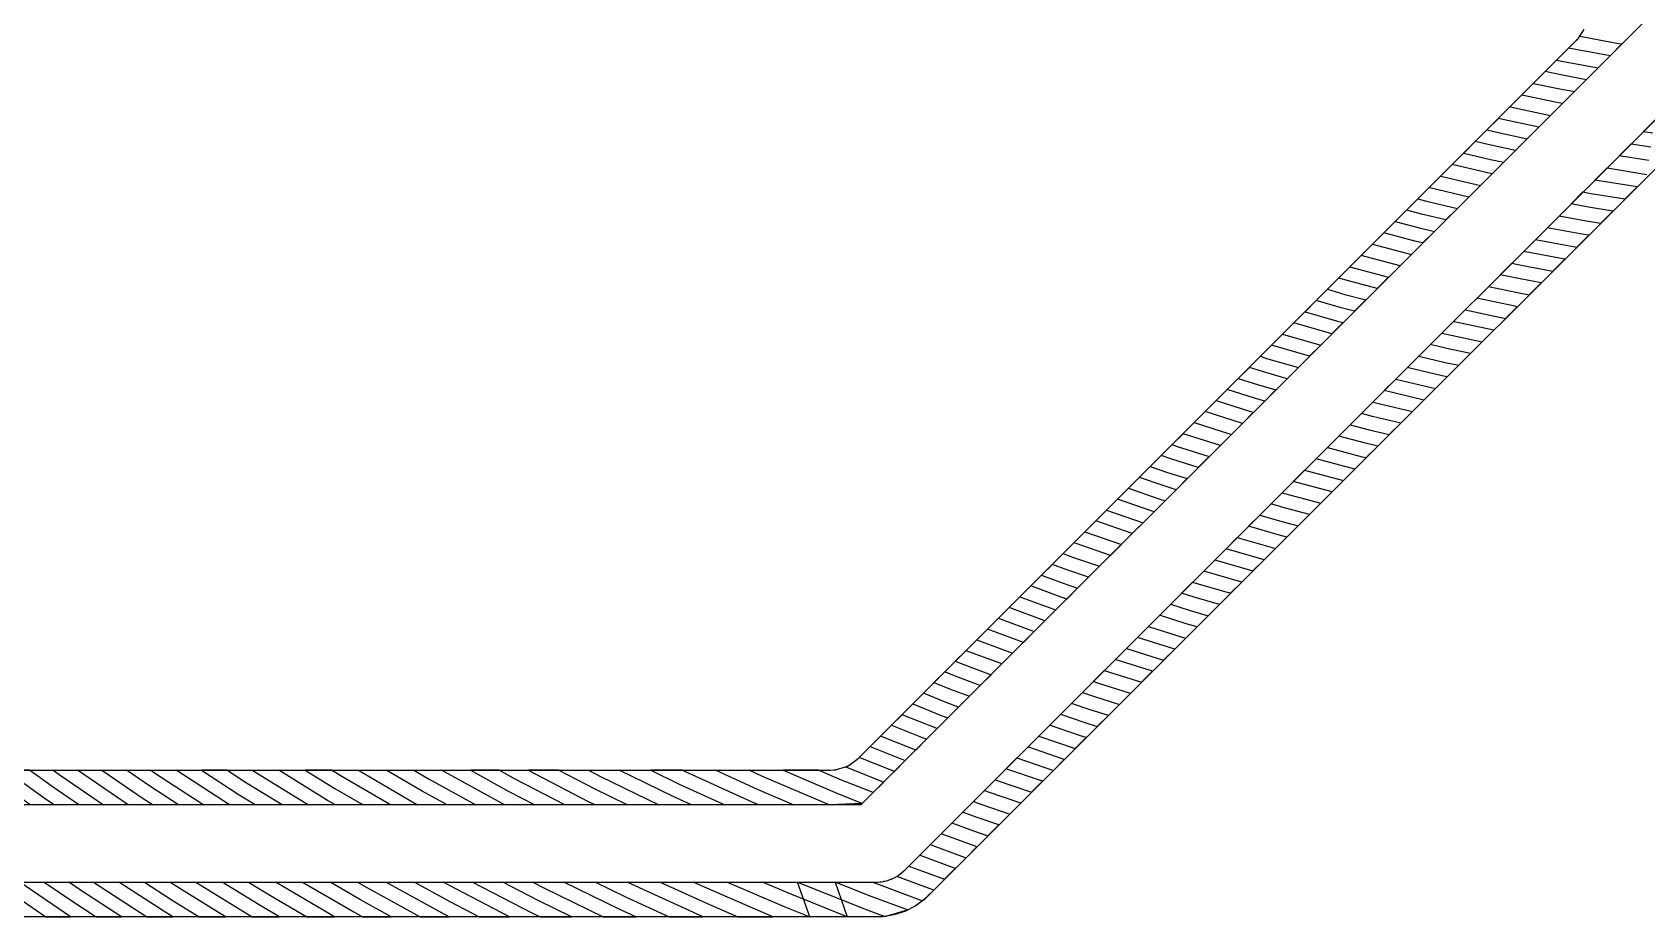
# Model space of a CAD drawing. Header units: metres. Extents: x 100 to 171, y -146 to -25.
# Drawn here: x 138.77 to 159.72, y -109.22 to -97.74 of the extents above; entities that cross this region are included whole.
import ezdxf

# ---------------------------------------------------------------- set-up
doc = ezdxf.new("R2010")
doc.units = ezdxf.units.M

msp = doc.modelspace()

# ---------------------------------------------------------------- linework, layer by layer
for points in [[(164, -93.293), (149.523, -107.77), (123.369, -107.77)], [(123.47, -108.77), (149.73, -108.77), (149.734, -108.77), (149.737, -108.77), (149.772, -108.768), (149.775, -108.768), (149.779, -108.768), (149.783, -108.767), (149.786, -108.767), (149.82, -108.762), (149.824, -108.761), (149.828, -108.761), (149.831, -108.76), (149.835, -108.759), (149.868, -108.751), (149.872, -108.75), (149.875, -108.749), (149.879, -108.748), (149.882, -108.746), (149.915, -108.735), (149.918, -108.733), (149.921, -108.732), (149.925, -108.731), (149.928, -108.729), (149.959, -108.714), (149.963, -108.713), (149.966, -108.711), (149.969, -108.709), (149.972, -108.707), (150.002, -108.69), (150.005, -108.688), (150.008, -108.686), (150.011, -108.684), (150.014, -108.682), (150.042, -108.661), (150.044, -108.659), (150.047, -108.657), (150.05, -108.654), (150.053, -108.652), (150.078, -108.629), (150.081, -108.626), (150.084, -108.624), (164.854, -93.854)], [(165.225, -94.119), (150.349, -108.995), (150.228, -109.083), (150.095, -109.151), (149.953, -109.197), (149.805, -109.221), (124.371, -109.221)], [(123.676, -107.319), (149.119, -107.319), (149.122, -107.319), (149.125, -107.319), (149.129, -107.319), (149.175, -107.316), (149.179, -107.316), (149.182, -107.316), (149.186, -107.315), (149.19, -107.315), (149.194, -107.314), (149.197, -107.313), (149.201, -107.312), (149.205, -107.311), (149.208, -107.31), (149.326, -107.275), (149.33, -107.274), (149.334, -107.273), (149.337, -107.272), (149.341, -107.27), (149.344, -107.269), (149.348, -107.267), (149.351, -107.265), (149.354, -107.264), (149.358, -107.262), (149.361, -107.26), (149.364, -107.258), (149.368, -107.256), (149.371, -107.254), (149.471, -107.182), (149.474, -107.18), (149.477, -107.178), (149.479, -107.176), (149.482, -107.173), (149.485, -107.171), (149.487, -107.168), (149.49, -107.166), (158.811, -97.845), (158.813, -97.843), (158.824, -97.832), (158.826, -97.829), (158.828, -97.827), (158.831, -97.824), (158.833, -97.821), (158.835, -97.818), (158.837, -97.816), (158.839, -97.813), (158.841, -97.81), (158.908, -97.707)], [(158.853, -97.792), (159.334, -97.882), (159.4, -97.892), (159.245, -98.048), (158.708, -97.948)], [(158.555, -98.101), (158.641, -98.119), (159.09, -98.202), (158.936, -98.357), (158.605, -98.295), (158.403, -98.252)], [(158.252, -98.404), (158.57, -98.472), (158.782, -98.511), (158.627, -98.665), (158.535, -98.648), (158.1, -98.556)], [(157.948, -98.708), (158.473, -98.819), (158.322, -98.971), (157.815, -98.864), (157.796, -98.859), (157.647, -99.009), (157.775, -99.039), (158.17, -99.123), (158.018, -99.275), (157.736, -99.215), (157.497, -99.158), (157.348, -99.308), (157.696, -99.391), (157.866, -99.426), (157.714, -99.578), (157.657, -99.566), (157.198, -99.457)], [(159.801, -99.051), (159.677, -99.031), (159.834, -98.873)], [(159.749, -99.407), (159.363, -99.345), (159.52, -99.188), (159.775, -99.229)], [(158.585, -100.122), (158.934, -100.187), (159.126, -100.218), (159.283, -100.061), (158.965, -100.01), (158.74, -99.968), (158.894, -99.814), (158.996, -99.832), (159.44, -99.904), (159.597, -99.747), (159.049, -99.659), (159.206, -99.502), (159.722, -99.585)], [(157.049, -99.607), (157.564, -99.729), (157.414, -99.879), (156.905, -99.758), (156.9, -99.756), (156.752, -99.903), (156.862, -99.932), (157.265, -100.028), (157.115, -100.177), (156.818, -100.107), (156.605, -100.051), (156.458, -100.198), (156.774, -100.281), (156.966, -100.327), (156.816, -100.476), (156.73, -100.456), (156.31, -100.345)], [(158.276, -100.431), (158.813, -100.531), (158.969, -100.375), (158.903, -100.364), (158.431, -100.277)], [(156.163, -100.493), (156.667, -100.626), (156.52, -100.773), (156.016, -100.64), (155.869, -100.787), (155.901, -100.796), (156.372, -100.92), (156.225, -101.067), (155.853, -100.969), (155.724, -100.932)], [(157.667, -101.04), (158.044, -101.12), (158.196, -101.148), (158.35, -100.994), (158.079, -100.943), (157.819, -100.888), (157.971, -100.736), (158.114, -100.767), (158.505, -100.84), (158.659, -100.685), (158.149, -100.59), (158.123, -100.585)], [(155.579, -101.077), (155.805, -101.143), (156.078, -101.215), (155.931, -101.362), (155.757, -101.316), (155.433, -101.222), (155.288, -101.368), (155.709, -101.49), (155.783, -101.509), (155.636, -101.656), (155.143, -101.513)], [(157.062, -101.645), (157.184, -101.674), (157.585, -101.759), (157.737, -101.607), (157.223, -101.498), (157.212, -101.495), (157.364, -101.344), (157.889, -101.455), (158.042, -101.303), (158.008, -101.296), (157.515, -101.192)], [(154.997, -101.658), (155.491, -101.801), (155.346, -101.947), (154.852, -101.804), (154.709, -101.947), (154.789, -101.973), (155.201, -102.092), (155.055, -102.237), (154.737, -102.145), (154.565, -102.091), (154.422, -102.234), (154.684, -102.317), (154.91, -102.383), (154.765, -102.528), (154.632, -102.489), (154.278, -102.377), (154.135, -102.521), (154.58, -102.662), (154.62, -102.673), (154.475, -102.817), (153.992, -102.664)], [(156.763, -101.944), (157.105, -102.025), (157.282, -102.062), (157.434, -101.911), (157.144, -101.849), (156.913, -101.794)], [(155.872, -102.836), (156.118, -102.901), (156.381, -102.963), (156.531, -102.814), (156.162, -102.726), (156.019, -102.688), (156.166, -102.541), (156.205, -102.551), (156.68, -102.664), (156.83, -102.515), (156.315, -102.392), (156.464, -102.243), (156.979, -102.365), (157.13, -102.214), (157.065, -102.201), (156.614, -102.093)], [(153.848, -102.807), (154.332, -102.961), (154.189, -103.104), (153.705, -102.951), (153.563, -103.093), (153.615, -103.111), (154.045, -103.247), (153.902, -103.391), (153.558, -103.282), (153.421, -103.235)], [(154.99, -103.718), (155.085, -103.745), (155.492, -103.852), (155.639, -103.705), (155.135, -103.572), (155.282, -103.425), (155.786, -103.558), (155.934, -103.41), (155.43, -103.278), (155.577, -103.13), (156.031, -103.25), (156.082, -103.262), (156.232, -103.113), (156.074, -103.075), (155.724, -102.983)], [(153.279, -103.376), (153.502, -103.453), (153.758, -103.534), (153.615, -103.678), (153.446, -103.624), (153.138, -103.518)], [(152.996, -103.66), (153.389, -103.795), (153.472, -103.821), (153.328, -103.964), (152.855, -103.801), (152.713, -103.943), (153.187, -104.106), (153.045, -104.247), (152.571, -104.084), (152.43, -104.226), (152.904, -104.389), (152.762, -104.531), (152.319, -104.378), (152.289, -104.367), (152.149, -104.507), (152.259, -104.548), (152.62, -104.672), (152.479, -104.814), (152.198, -104.717), (152.009, -104.647), (151.869, -104.787), (152.137, -104.887), (152.337, -104.956), (152.195, -105.097), (152.077, -105.056), (151.729, -104.927)], [(154.118, -104.589), (154.612, -104.732), (154.757, -104.587), (154.263, -104.444), (154.409, -104.299), (154.892, -104.439), (154.903, -104.442), (155.05, -104.294), (154.94, -104.265), (154.554, -104.153), (154.699, -104.008), (154.988, -104.092), (155.197, -104.147), (155.345, -104), (155.036, -103.918), (154.845, -103.863)], [(153.542, -105.165), (153.796, -105.245), (154.031, -105.313), (154.176, -105.168), (153.848, -105.073), (153.686, -105.022), (153.829, -104.878), (153.901, -104.901), (154.321, -105.023), (154.467, -104.878), (153.973, -104.734)], [(151.589, -105.067), (152.016, -105.226), (152.054, -105.239), (151.913, -105.38), (151.449, -105.207)], [(151.309, -105.347), (151.773, -105.52), (151.633, -105.66), (151.169, -105.487), (151.029, -105.627), (151.493, -105.8), (151.353, -105.94), (150.891, -105.768), (150.889, -105.767), (150.75, -105.905), (150.826, -105.936), (151.213, -106.079), (151.073, -106.219), (150.761, -106.104), (150.612, -106.044), (150.473, -106.182), (150.697, -106.272), (150.933, -106.359), (150.793, -106.499), (150.632, -106.439), (150.335, -106.321), (150.197, -106.459), (150.567, -106.607), (150.653, -106.639), (150.513, -106.779), (150.502, -106.775), (150.058, -106.598), (149.92, -106.736), (150.375, -106.918), (150.236, -107.057), (149.781, -106.875), (149.643, -107.013), (150.098, -107.195), (149.959, -107.334), (149.504, -107.152)], [(153.256, -105.452), (153.692, -105.59), (153.74, -105.604), (153.886, -105.459), (153.744, -105.418), (153.399, -105.308)], [(152.969, -105.738), (153.453, -105.892), (153.596, -105.748), (153.112, -105.595)], [(152.398, -106.309), (152.542, -106.359), (152.879, -106.465), (153.022, -106.322), (152.599, -106.188), (152.54, -106.167), (152.682, -106.025), (153.166, -106.178), (153.309, -106.035), (152.825, -105.882)], [(152.115, -106.592), (152.429, -106.7), (152.592, -106.752), (152.736, -106.609), (152.486, -106.529), (152.257, -106.451)], [(151.832, -106.876), (152.306, -107.039), (152.449, -106.895), (152.373, -106.871), (151.973, -106.734)], [(151.265, -107.442), (151.739, -107.605), (151.881, -107.463), (151.407, -107.3), (151.549, -107.159), (152.022, -107.322), (152.164, -107.18), (151.69, -107.017)], [(139.045, -107.319), (139.134, -107.384), (139.697, -107.77), (139.379, -107.77), (139.031, -107.531), (138.738, -107.319), (138.431, -107.319), (138.927, -107.678), (139.061, -107.77), (138.747, -107.77), (138.124, -107.319)], [(139.677, -107.319), (140.199, -107.678), (140.341, -107.77), (140.015, -107.77), (139.359, -107.319)], [(140.313, -107.319), (140.399, -107.379), (141.001, -107.77), (140.671, -107.77), (140.299, -107.528), (139.995, -107.319)], [(141.629, -107.319), (141.649, -107.333), (142.359, -107.77), (142.015, -107.77), (141.553, -107.485), (141.299, -107.319), (140.969, -107.319), (141.457, -107.637), (141.672, -107.77), (141.331, -107.77), (140.639, -107.319)], [(143.007, -107.319), (143.743, -107.749), (143.782, -107.77), (143.422, -107.77), (142.79, -107.401), (142.657, -107.319), (142.314, -107.319), (142.697, -107.556), (143.065, -107.77), (142.707, -107.77), (142.605, -107.71), (141.971, -107.319)], [(143.722, -107.319), (143.921, -107.435), (144.528, -107.77), (144.155, -107.77), (143.832, -107.592), (143.364, -107.319)], [(145.989, -107.319), (146.148, -107.402), (146.902, -107.77), (146.492, -107.77), (146.067, -107.562), (145.599, -107.319), (145.208, -107.319), (145.986, -107.723), (146.081, -107.77), (145.685, -107.77), (145.04, -107.435), (144.83, -107.319), (144.457, -107.319), (144.955, -107.594), (145.294, -107.77), (144.903, -107.77), (144.871, -107.753), (144.083, -107.319)], [(147.641, -107.319), (148.177, -107.565), (148.655, -107.77), (148.198, -107.77), (148.104, -107.73), (147.242, -107.335), (147.211, -107.319), (146.8, -107.319), (147.165, -107.498), (147.759, -107.77), (147.327, -107.77), (147.088, -107.66), (146.39, -107.319)], [(149.328, -107.275), (149.821, -107.472), (149.682, -107.61), (149.25, -107.438), (148.974, -107.319), (148.518, -107.319), (149.181, -107.604), (149.544, -107.749), (149.111, -107.77), (148.25, -107.4), (148.073, -107.319)], [(150.985, -107.723), (151.107, -107.768), (151.456, -107.888), (151.598, -107.747), (151.167, -107.599), (151.125, -107.583)], [(150.705, -108.003), (150.985, -108.107), (151.173, -108.171), (151.314, -108.03), (151.046, -107.937), (150.845, -107.863)], [(150.425, -108.283), (150.864, -108.446), (150.889, -108.455), (151.031, -108.313), (150.925, -108.276), (150.565, -108.143)], [(150.145, -108.563), (150.609, -108.735), (150.749, -108.595), (150.285, -108.423)], [(138.292, -108.77), (138.948, -109.221), (139.27, -109.221), (139.199, -109.175), (138.61, -108.77), (138.928, -108.77), (139.299, -109.025), (139.6, -109.221), (139.93, -109.221), (139.399, -108.875), (139.246, -108.77), (139.568, -108.77), (140.26, -109.221), (140.596, -109.221), (140.494, -109.158), (139.898, -108.77), (140.228, -108.77), (140.59, -109.006), (140.939, -109.221), (141.282, -109.221), (140.686, -108.854), (140.558, -108.77), (140.894, -108.77), (141.625, -109.221), (141.979, -109.221), (141.772, -109.1), (141.237, -108.77), (141.58, -108.77), (141.865, -108.945), (142.337, -109.221), (142.694, -109.221), (141.957, -108.791), (141.923, -108.77), (142.279, -108.77), (142.945, -109.158), (143.058, -109.221), (143.431, -109.221), (143.033, -109.002), (142.636, -108.77), (142.994, -108.77), (143.122, -108.845), (143.804, -109.221), (144.182, -109.221), (144.107, -109.182), (143.36, -108.77), (143.733, -108.77), (144.192, -109.023), (144.573, -109.221), (144.964, -109.221), (144.277, -108.864), (144.106, -108.77), (144.487, -108.77), (145.257, -109.17), (145.361, -109.221), (145.771, -109.221), (145.338, -109.009), (144.877, -108.77), (145.268, -108.77), (145.419, -108.849), (146.181, -109.221), (146.604, -109.221), (146.396, -109.125), (145.669, -108.77), (146.079, -108.77), (146.472, -108.962), (147.037, -109.221), (147.47, -109.221), (147.447, -109.211), (146.549, -108.799), (146.49, -108.77), (146.918, -108.77), (147.52, -109.046), (147.927, -109.221), (148.384, -109.221), (147.593, -108.881), (147.35, -108.77), (147.79, -108.77), (148.561, -109.101), (148.861, -109.221), (148.704, -108.77), (149.595, -109.126), (149.835, -109.216), (150.13, -109.133), (149.66, -108.959), (149.189, -108.77), (149.346, -109.221), (148.63, -108.934), (148.247, -108.77), (149.674, -108.77), (149.725, -108.791), (150.324, -109.013), (150.469, -108.875), (149.99, -108.697)]]:
    msp.add_lwpolyline(points)

doc.saveas('drawing.dxf')
